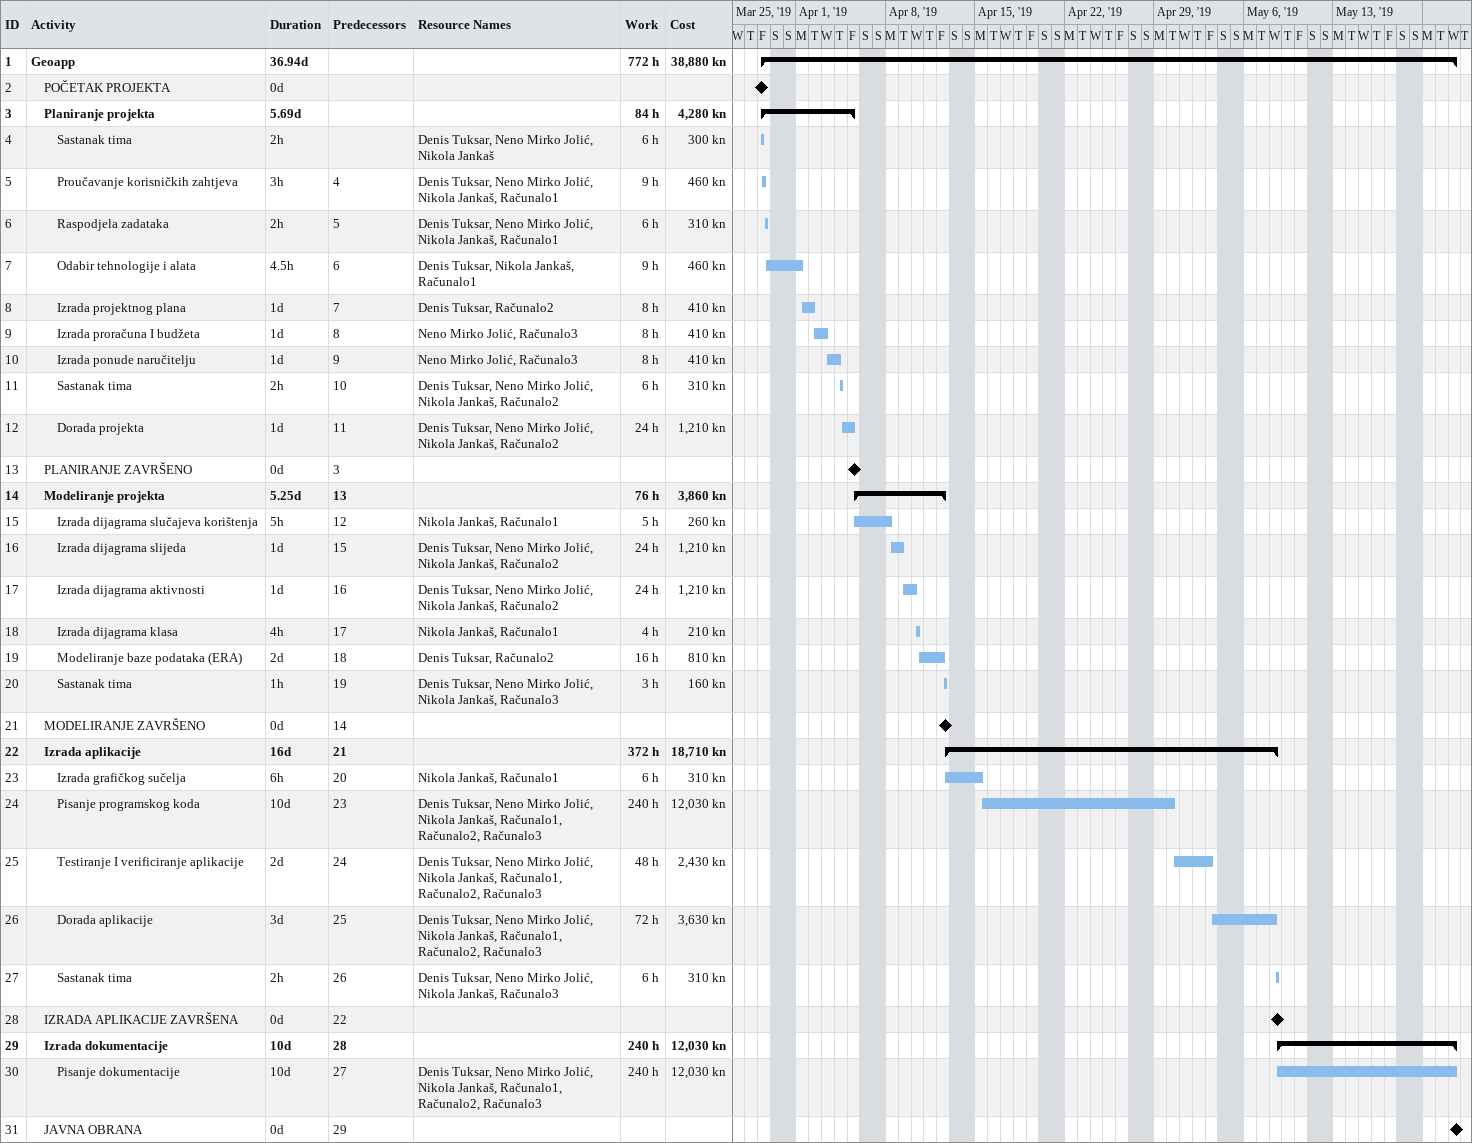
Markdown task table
| ID | Level | Task | Duration | Start | Finish | Predecessors | Resources | Work (h) | Cost (kn) |
|---|---|---|---|---|---|---|---|---|---|
| 1 | 1 | **Geoapp** | 36.94d | 2019-03-29 | 2019-05-22 |  |  | 772 | 38880 |
| 2 | 2 | POČETAK PROJEKTA | 0d | 2019-03-29 | 2019-03-29 |  |  |  |  |
| 3 | 2 | **Planiranje projekta** | 5.69d | 2019-03-29 | 2019-04-05 |  |  | 84 | 4280 |
| 4 | 3 | Sastanak tima | 2h | 2019-03-29 | 2019-03-29 |  | Denis Tuksar, Neno Mirko Jolić, Nikola Jankaš | 6 | 300 |
| 5 | 3 | Proučavanje korisničkih zahtjeva | 3h | 2019-03-29 | 2019-03-29 | 4 | Denis Tuksar, Neno Mirko Jolić, Nikola Jankaš, Računalo1 | 9 | 460 |
| 6 | 3 | Raspodjela zadataka | 2h | 2019-03-29 | 2019-03-29 | 5 | Denis Tuksar, Neno Mirko Jolić, Nikola Jankaš, Računalo1 | 6 | 310 |
| 7 | 3 | Odabir tehnologije i alata | 4.5h | 2019-03-29 | 2019-04-01 | 6 | Denis Tuksar, Nikola Jankaš, Računalo1 | 9 | 460 |
| 8 | 3 | Izrada projektnog plana | 1d | 2019-04-01 | 2019-04-02 | 7 | Denis Tuksar, Računalo2 | 8 | 410 |
| 9 | 3 | Izrada proračuna I budžeta | 1d | 2019-04-02 | 2019-04-03 | 8 | Neno Mirko Jolić, Računalo3 | 8 | 410 |
| 10 | 3 | Izrada ponude naručitelju | 1d | 2019-04-03 | 2019-04-04 | 9 | Neno Mirko Jolić, Računalo3 | 8 | 410 |
| 11 | 3 | Sastanak tima | 2h | 2019-04-04 | 2019-04-04 | 10 | Denis Tuksar, Neno Mirko Jolić, Nikola Jankaš, Računalo2 | 6 | 310 |
| 12 | 3 | Dorada projekta | 1d | 2019-04-04 | 2019-04-05 | 11 | Denis Tuksar, Neno Mirko Jolić, Nikola Jankaš, Računalo2 | 24 | 1210 |
| 13 | 2 | PLANIRANJE ZAVRŠENO | 0d | 2019-04-05 | 2019-04-05 | 3 |  |  |  |
| 14 | 2 | **Modeliranje projekta** | 5.25d | 2019-04-05 | 2019-04-12 | 13 |  | 76 | 3860 |
| 15 | 3 | Izrada dijagrama slučajeva korištenja | 5h | 2019-04-05 | 2019-04-08 | 12 | Nikola Jankaš, Računalo1 | 5 | 260 |
| 16 | 3 | Izrada dijagrama slijeda | 1d | 2019-04-08 | 2019-04-09 | 15 | Denis Tuksar, Neno Mirko Jolić, Nikola Jankaš, Računalo2 | 24 | 1210 |
| 17 | 3 | Izrada dijagrama aktivnosti | 1d | 2019-04-09 | 2019-04-10 | 16 | Denis Tuksar, Neno Mirko Jolić, Nikola Jankaš, Računalo2 | 24 | 1210 |
| 18 | 3 | Izrada dijagrama klasa | 4h | 2019-04-10 | 2019-04-10 | 17 | Nikola Jankaš, Računalo1 | 4 | 210 |
| 19 | 3 | Modeliranje baze podataka (ERA) | 2d | 2019-04-10 | 2019-04-12 | 18 | Denis Tuksar, Računalo2 | 16 | 810 |
| 20 | 3 | Sastanak tima | 1h | 2019-04-12 | 2019-04-12 | 19 | Denis Tuksar, Neno Mirko Jolić, Nikola Jankaš, Računalo3 | 3 | 160 |
| 21 | 2 | MODELIRANJE ZAVRŠENO | 0d | 2019-04-12 | 2019-04-12 | 14 |  |  |  |
| 22 | 2 | **Izrada aplikacije** | 16d | 2019-04-12 | 2019-05-08 | 21 |  | 372 | 18710 |
| 23 | 3 | Izrada grafičkog sučelja | 6h | 2019-04-12 | 2019-04-15 | 20 | Nikola Jankaš, Računalo1 | 6 | 310 |
| 24 | 3 | Pisanje programskog koda | 10d | 2019-04-15 | 2019-04-30 | 23 | Denis Tuksar, Neno Mirko Jolić, Nikola Jankaš, Računalo1, Računalo2, Računalo3 | 240 | 12030 |
| 25 | 3 | Testiranje I verificiranje aplikacije | 2d | 2019-04-30 | 2019-05-03 | 24 | Denis Tuksar, Neno Mirko Jolić, Nikola Jankaš, Računalo1, Računalo2, Računalo3 | 48 | 2430 |
| 26 | 3 | Dorada aplikacije | 3d | 2019-05-03 | 2019-05-08 | 25 | Denis Tuksar, Neno Mirko Jolić, Nikola Jankaš, Računalo1, Računalo2, Računalo3 | 72 | 3630 |
| 27 | 3 | Sastanak tima | 2h | 2019-05-08 | 2019-05-08 | 26 | Denis Tuksar, Neno Mirko Jolić, Nikola Jankaš, Računalo3 | 6 | 310 |
| 28 | 2 | IZRADA APLIKACIJE ZAVRŠENA | 0d | 2019-05-08 | 2019-05-08 | 22 |  |  |  |
| 29 | 2 | **Izrada dokumentacije** | 10d | 2019-05-08 | 2019-05-22 | 28 |  | 240 | 12030 |
| 30 | 3 | Pisanje dokumentacije | 10d | 2019-05-08 | 2019-05-22 | 27 | Denis Tuksar, Neno Mirko Jolić, Nikola Jankaš, Računalo1, Računalo2, Računalo3 | 240 | 12030 |
| 31 | 2 | JAVNA OBRANA | 0d | 2019-05-22 | 2019-05-22 | 29 |  |  |  |
